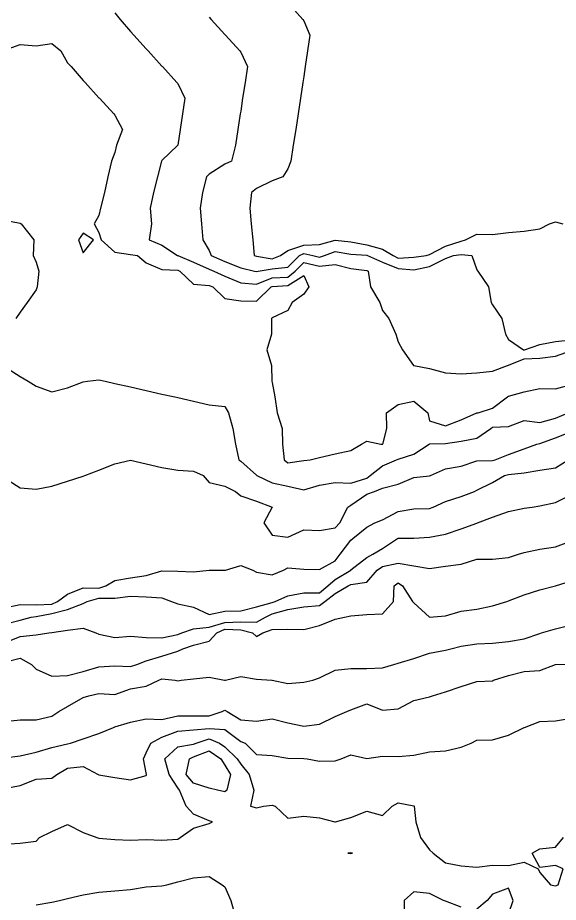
# Model space of a CAD drawing. Header units: metres. Extents: x 2681030 to 2681330, y 1246000 to 1246290.
# Drawn here: x 2681295.67 to 2681312.83, y 1246122.69 to 1246150.81 of the extents above; entities that cross this region are included whole.
import ezdxf

# ---------------------------------------------------------------- set-up
doc = ezdxf.new("R2010")
doc.units = ezdxf.units.M
doc.layers.add('BASIS_HOEHENLINIEN', color=8, linetype='Continuous')

msp = doc.modelspace()

# ---------------------------------------------------------------- linework, layer by layer
at = {"layer": 'BASIS_HOEHENLINIEN'}
for points in [[(2681304.283, 1246151.25, 429.5), (2681304.721, 1246150.75, 429.5), (2681304.75, 1246150.707, 429.5), (2681304.949, 1246150.25, 429.5), (2681304.873, 1246149.75, 429.5), (2681304.798, 1246149.25, 429.5), (2681304.75, 1246148.933, 429.5), (2681304.722, 1246148.75, 429.5), (2681304.647, 1246148.25, 429.5), (2681304.572, 1246147.75, 429.5), (2681304.496, 1246147.25, 429.5), (2681304.421, 1246146.75, 429.5), (2681304.345, 1246146.25, 429.5), (2681304.25, 1246146.006, 429.5), (2681304.092, 1246145.75, 429.5), (2681303.75, 1246145.621, 429.5), (2681303.25, 1246145.381, 429.5), (2681303.09, 1246145.25, 429.5), (2681303.041, 1246144.75, 429.5), (2681303.086, 1246144.25, 429.5), (2681303.13, 1246143.75, 429.5), (2681303.174, 1246143.25, 429.5), (2681303.25, 1246143.227, 429.5), (2681303.75, 1246143.144, 429.5), (2681304.017, 1246143.25, 429.5), (2681304.25, 1246143.41, 429.5), (2681304.75, 1246143.572, 429.5), (2681305.25, 1246143.596, 429.5), (2681305.75, 1246143.732, 429.5), (2681306.25, 1246143.677, 429.5), (2681306.75, 1246143.581, 429.5), (2681307.25, 1246143.447, 429.5), (2681307.589, 1246143.25, 429.5), (2681307.75, 1246143.166, 429.5), (2681308.25, 1246143.193, 429.5), (2681308.637, 1246143.25, 429.5), (2681308.75, 1246143.277, 429.5), (2681309.25, 1246143.542, 429.5), (2681309.75, 1246143.704, 429.5), (2681309.89, 1246143.75, 429.5), (2681310.25, 1246143.921, 429.5), (2681310.75, 1246143.915, 429.5), (2681311.25, 1246143.981, 429.5), (2681311.75, 1246144.022, 429.5), (2681312.25, 1246144.096, 429.5), (2681312.559, 1246144.25, 429.5), (2681312.75, 1246144.317, 429.5), (2681312.983, 1246144.25, 429.5)], [(2681298.75, 1246150.958, 430.5), (2681298.923, 1246150.75, 430.5), (2681299.25, 1246150.37, 430.5), (2681299.354, 1246150.25, 430.5), (2681299.75, 1246149.814, 430.5), (2681299.809, 1246149.75, 430.5), (2681300.25, 1246149.265, 430.5), (2681300.263, 1246149.25, 430.5), (2681300.718, 1246148.75, 430.5), (2681300.75, 1246148.709, 430.5), (2681300.978, 1246148.25, 430.5), (2681300.902, 1246147.75, 430.5), (2681300.827, 1246147.25, 430.5), (2681300.751, 1246146.75, 430.5), (2681300.75, 1246146.749, 430.5), (2681300.25, 1246146.268, 430.5), (2681300.236, 1246146.25, 430.5), (2681300.109, 1246145.75, 430.5), (2681299.983, 1246145.25, 430.5), (2681299.877, 1246144.75, 430.5), (2681299.922, 1246144.25, 430.5), (2681299.843, 1246143.75, 430.5), (2681300.25, 1246143.58, 430.5), (2681300.747, 1246143.25, 430.5), (2681300.75, 1246143.249, 430.5), (2681301.25, 1246143.031, 430.5), (2681301.75, 1246142.813, 430.5), (2681301.894, 1246142.75, 430.5), (2681302.25, 1246142.595, 430.5), (2681302.75, 1246142.377, 430.5), (2681303.25, 1246142.334, 430.5), (2681303.75, 1246142.539, 430.5), (2681304.25, 1246142.554, 430.5), (2681304.475, 1246142.75, 430.5), (2681304.75, 1246143.025, 430.5), (2681305.25, 1246142.908, 430.5), (2681305.75, 1246142.962, 430.5), (2681306.25, 1246142.838, 430.5), (2681306.75, 1246142.768, 430.5), (2681306.792, 1246142.75, 430.5), (2681306.875, 1246142.25, 430.5), (2681307.166, 1246141.75, 430.5), (2681307.25, 1246141.504, 430.5), (2681307.455, 1246141.25, 430.5), (2681307.672, 1246140.75, 430.5), (2681307.75, 1246140.498, 430.5), (2681307.884, 1246140.25, 430.5), (2681308.24, 1246139.75, 430.5), (2681308.25, 1246139.747, 430.5), (2681308.75, 1246139.656, 430.5), (2681309.25, 1246139.518, 430.5), (2681309.75, 1246139.489, 430.5), (2681310.25, 1246139.515, 430.5), (2681310.75, 1246139.567, 430.5), (2681311.226, 1246139.75, 430.5), (2681311.25, 1246139.762, 430.5), (2681311.75, 1246139.958, 430.5), (2681312.25, 1246139.985, 430.5), (2681312.75, 1246140.051, 430.5), (2681313.25, 1246140.233, 430.5)], [(2681301.75, 1246150.823, 430), (2681301.811, 1246150.75, 430), (2681302.25, 1246150.266, 430), (2681302.265, 1246150.25, 430), (2681302.719, 1246149.75, 430), (2681302.75, 1246149.708, 430), (2681302.963, 1246149.25, 430), (2681302.888, 1246148.75, 430), (2681302.812, 1246148.25, 430), (2681302.75, 1246147.837, 430), (2681302.737, 1246147.75, 430), (2681302.661, 1246147.25, 430), (2681302.586, 1246146.75, 430), (2681302.459, 1246146.25, 430), (2681302.25, 1246146.147, 430), (2681301.75, 1246145.837, 430), (2681301.663, 1246145.75, 430), (2681301.536, 1246145.25, 430), (2681301.459, 1246144.75, 430), (2681301.504, 1246144.25, 430), (2681301.548, 1246143.75, 430), (2681301.75, 1246143.404, 430), (2681301.81, 1246143.25, 430), (2681302.25, 1246143.058, 430), (2681302.75, 1246142.855, 430), (2681303.186, 1246142.75, 430), (2681303.25, 1246142.738, 430), (2681303.307, 1246142.75, 430), (2681303.75, 1246142.822, 430), (2681304.25, 1246142.877, 430), (2681304.621, 1246143.25, 430), (2681304.75, 1246143.314, 430), (2681305.041, 1246143.25, 430), (2681305.25, 1246143.198, 430), (2681305.415, 1246143.25, 430), (2681305.75, 1246143.379, 430), (2681306.25, 1246143.292, 430), (2681306.75, 1246143.257, 430), (2681306.773, 1246143.25, 430), (2681307.25, 1246143.032, 430), (2681307.75, 1246142.838, 430), (2681308.25, 1246142.788, 430), (2681308.75, 1246142.898, 430), (2681309.25, 1246143.152, 430), (2681309.505, 1246143.25, 430), (2681309.75, 1246143.281, 430), (2681310.089, 1246143.25, 430), (2681310.25, 1246142.788, 430), (2681310.278, 1246142.75, 430), (2681310.619, 1246142.25, 430), (2681310.705, 1246141.75, 430), (2681310.75, 1246141.681, 430), (2681311.043, 1246141.25, 430), (2681311.162, 1246140.75, 430), (2681311.25, 1246140.579, 430), (2681311.725, 1246140.25, 430), (2681311.75, 1246140.249, 430), (2681311.761, 1246140.25, 430), (2681312.25, 1246140.414, 430), (2681312.75, 1246140.509, 430), (2681313.25, 1246140.566, 430)], [(2681295.25, 1246149.775, 431), (2681295.75, 1246149.949, 431), (2681296.25, 1246149.914, 431), (2681296.75, 1246149.981, 431), (2681297.042, 1246149.75, 431), (2681297.25, 1246149.374, 431), (2681297.363, 1246149.25, 431), (2681297.75, 1246148.813, 431), (2681297.807, 1246148.75, 431), (2681298.25, 1246148.263, 431), (2681298.262, 1246148.25, 431), (2681298.717, 1246147.75, 431), (2681298.75, 1246147.71, 431), (2681298.992, 1246147.25, 431), (2681298.809, 1246146.75, 431), (2681298.75, 1246146.519, 431), (2681298.643, 1246146.25, 431), (2681298.529, 1246145.75, 431), (2681298.429, 1246145.25, 431), (2681298.302, 1246144.75, 431), (2681298.25, 1246144.523, 431), (2681298.095, 1246144.25, 431), (2681298.25, 1246143.975, 431), (2681298.32, 1246143.75, 431), (2681298.75, 1246143.356, 431), (2681299.25, 1246143.284, 431), (2681299.468, 1246143.25, 431), (2681299.75, 1246143.013, 431), (2681300.25, 1246142.803, 431), (2681300.75, 1246142.777, 431), (2681300.814, 1246142.75, 431), (2681301.25, 1246142.333, 431), (2681301.75, 1246142.289, 431), (2681301.861, 1246142.25, 431), (2681302.25, 1246141.884, 431), (2681302.75, 1246141.804, 431), (2681303.25, 1246141.795, 431), (2681303.713, 1246142.25, 431), (2681303.75, 1246142.267, 431), (2681304.25, 1246142.294, 431), (2681304.75, 1246142.608, 431), (2681304.909, 1246142.25, 431), (2681304.75, 1246142.021, 431), (2681304.383, 1246141.75, 431), (2681304.25, 1246141.499, 431), (2681303.75, 1246141.262, 431), (2681303.731, 1246141.25, 431), (2681303.725, 1246140.75, 431), (2681303.582, 1246140.25, 431), (2681303.728, 1246139.75, 431), (2681303.743, 1246139.25, 431), (2681303.75, 1246139.213, 431), (2681303.83, 1246138.75, 431), (2681303.909, 1246138.25, 431), (2681304.071, 1246137.75, 431), (2681304.075, 1246137.25, 431), (2681304.132, 1246136.75, 431), (2681304.25, 1246136.662, 431), (2681304.75, 1246136.728, 431), (2681304.956, 1246136.75, 431), (2681305.25, 1246136.831, 431), (2681305.75, 1246136.939, 431), (2681306.25, 1246137.051, 431), (2681306.589, 1246137.25, 431), (2681306.75, 1246137.342, 431), (2681307.199, 1246137.25, 431), (2681307.25, 1246137.246, 431), (2681307.261, 1246137.25, 431), (2681307.385, 1246137.75, 431), (2681307.378, 1246138.25, 431), (2681307.75, 1246138.508, 431), (2681308.25, 1246138.615, 431), (2681308.688, 1246138.25, 431), (2681308.75, 1246137.989, 431), (2681309.25, 1246137.829, 431), (2681309.75, 1246138.021, 431), (2681310.25, 1246138.244, 431), (2681310.286, 1246138.25, 431), (2681310.75, 1246138.398, 431), (2681311.225, 1246138.75, 431), (2681311.25, 1246138.772, 431), (2681311.75, 1246138.918, 431), (2681312.25, 1246139.02, 431), (2681312.75, 1246139.013, 431), (2681313.25, 1246139.147, 431)], [(2681295.25, 1246144.369, 431.5), (2681295.75, 1246144.273, 431.5), (2681295.782, 1246144.25, 431.5), (2681296.185, 1246143.75, 431.5), (2681296.165, 1246143.25, 431.5), (2681296.25, 1246143.031, 431.5), (2681296.34, 1246142.75, 431.5), (2681296.285, 1246142.25, 431.5), (2681296.25, 1246142.156, 431.5), (2681295.964, 1246141.75, 431.5), (2681295.75, 1246141.445, 431.5), (2681295.613, 1246141.25, 431.5)], [(2681297.75, 1246143.334, 431), (2681298.079, 1246143.75, 431), (2681297.75, 1246143.957, 431), (2681297.596, 1246143.75, 431), (2681297.75, 1246143.334, 431)], [(2681295.25, 1246139.723, 431.5), (2681295.75, 1246139.406, 431.5), (2681295.997, 1246139.25, 431.5), (2681296.25, 1246139.091, 431.5), (2681296.75, 1246138.914, 431.5), (2681297.25, 1246139.046, 431.5), (2681297.75, 1246139.229, 431.5), (2681297.884, 1246139.25, 431.5), (2681298.25, 1246139.294, 431.5), (2681298.444, 1246139.25, 431.5), (2681298.75, 1246139.181, 431.5), (2681299.25, 1246139.068, 431.5), (2681299.75, 1246138.955, 431.5), (2681300.25, 1246138.842, 431.5), (2681300.656, 1246138.75, 431.5), (2681300.75, 1246138.729, 431.5), (2681301.25, 1246138.616, 431.5), (2681301.75, 1246138.503, 431.5), (2681302.25, 1246138.451, 431.5), (2681302.365, 1246138.25, 431.5), (2681302.498, 1246137.75, 431.5), (2681302.586, 1246137.25, 431.5), (2681302.691, 1246136.75, 431.5), (2681302.75, 1246136.708, 431.5), (2681303.25, 1246136.269, 431.5), (2681303.26, 1246136.25, 431.5), (2681303.75, 1246136.019, 431.5), (2681304.25, 1246135.912, 431.5), (2681304.75, 1246135.802, 431.5), (2681305.25, 1246135.943, 431.5), (2681305.75, 1246136.03, 431.5), (2681306.25, 1246136.016, 431.5), (2681306.75, 1246136.171, 431.5), (2681306.861, 1246136.25, 431.5), (2681307.25, 1246136.558, 431.5), (2681307.694, 1246136.75, 431.5), (2681307.75, 1246136.778, 431.5), (2681308.25, 1246136.932, 431.5), (2681308.733, 1246137.25, 431.5), (2681308.75, 1246137.261, 431.5), (2681309.25, 1246137.277, 431.5), (2681309.75, 1246137.348, 431.5), (2681310.25, 1246137.437, 431.5), (2681310.689, 1246137.75, 431.5), (2681310.75, 1246137.793, 431.5), (2681311.25, 1246137.817, 431.5), (2681311.75, 1246138, 431.5), (2681312.25, 1246137.944, 431.5), (2681312.75, 1246138.072, 431.5), (2681313.145, 1246138.25, 431.5)], [(2681295.25, 1246136.183, 432), (2681295.75, 1246135.867, 432), (2681296.25, 1246135.821, 432), (2681296.75, 1246135.919, 432), (2681297.25, 1246136.073, 432), (2681297.75, 1246136.231, 432), (2681297.798, 1246136.25, 432), (2681298.25, 1246136.426, 432), (2681298.75, 1246136.621, 432), (2681299.25, 1246136.739, 432), (2681299.75, 1246136.627, 432), (2681300.25, 1246136.514, 432), (2681300.75, 1246136.42, 432), (2681301.25, 1246136.396, 432), (2681301.558, 1246136.25, 432), (2681301.75, 1246136.028, 432), (2681302.25, 1246135.912, 432), (2681302.583, 1246135.75, 432), (2681302.75, 1246135.604, 432), (2681303.25, 1246135.444, 432), (2681303.746, 1246135.25, 432), (2681303.48, 1246134.75, 432), (2681303.75, 1246134.36, 432), (2681304.25, 1246134.296, 432), (2681304.75, 1246134.53, 432), (2681305.25, 1246134.512, 432), (2681305.75, 1246134.589, 432), (2681305.893, 1246134.75, 432), (2681306.155, 1246135.25, 432), (2681306.25, 1246135.307, 432), (2681306.75, 1246135.666, 432), (2681306.994, 1246135.75, 432), (2681307.25, 1246135.848, 432), (2681307.75, 1246135.975, 432), (2681308.25, 1246136.194, 432), (2681308.75, 1246136.242, 432), (2681308.772, 1246136.25, 432), (2681309.25, 1246136.466, 432), (2681309.75, 1246136.554, 432), (2681310.25, 1246136.723, 432), (2681310.75, 1246136.728, 432), (2681310.828, 1246136.75, 432), (2681311.25, 1246136.925, 432), (2681311.75, 1246137.103, 432), (2681312.152, 1246137.25, 432), (2681312.25, 1246137.276, 432), (2681312.75, 1246137.448, 432), (2681313.25, 1246137.658, 432)], [(2681295.25, 1246132.048, 432.5), (2681295.75, 1246132.159, 432.5), (2681296.25, 1246132.146, 432.5), (2681296.75, 1246132.168, 432.5), (2681296.934, 1246132.25, 432.5), (2681297.25, 1246132.48, 432.5), (2681297.75, 1246132.687, 432.5), (2681298.25, 1246132.677, 432.5), (2681298.463, 1246132.75, 432.5), (2681298.75, 1246132.923, 432.5), (2681299.25, 1246133.005, 432.5), (2681299.75, 1246133.074, 432.5), (2681300.25, 1246133.228, 432.5), (2681300.75, 1246133.212, 432.5), (2681301.25, 1246133.189, 432.5), (2681301.746, 1246133.25, 432.5), (2681301.75, 1246133.251, 432.5), (2681301.804, 1246133.25, 432.5), (2681302.25, 1246133.244, 432.5), (2681302.262, 1246133.25, 432.5), (2681302.75, 1246133.392, 432.5), (2681303.138, 1246133.25, 432.5), (2681303.25, 1246133.185, 432.5), (2681303.75, 1246133.102, 432.5), (2681304.105, 1246133.25, 432.5), (2681304.25, 1246133.318, 432.5), (2681304.75, 1246133.275, 432.5), (2681305.25, 1246133.266, 432.5), (2681305.75, 1246133.544, 432.5), (2681305.903, 1246133.75, 432.5), (2681306.25, 1246134.201, 432.5), (2681306.307, 1246134.25, 432.5), (2681306.75, 1246134.612, 432.5), (2681307.014, 1246134.75, 432.5), (2681307.25, 1246134.845, 432.5), (2681307.75, 1246135.113, 432.5), (2681308.25, 1246135.198, 432.5), (2681308.75, 1246135.208, 432.5), (2681308.862, 1246135.25, 432.5), (2681309.25, 1246135.428, 432.5), (2681309.75, 1246135.591, 432.5), (2681310.17, 1246135.75, 432.5), (2681310.25, 1246135.785, 432.5), (2681310.75, 1246136.031, 432.5), (2681311.125, 1246136.25, 432.5), (2681311.25, 1246136.287, 432.5), (2681311.75, 1246136.335, 432.5), (2681312.25, 1246136.424, 432.5), (2681312.75, 1246136.495, 432.5), (2681313.143, 1246136.75, 432.5)], [(2681295.25, 1246131.533, 433), (2681295.75, 1246131.658, 433), (2681296.1, 1246131.75, 433), (2681296.25, 1246131.778, 433), (2681296.75, 1246131.87, 433), (2681297.25, 1246131.999, 433), (2681297.75, 1246132.182, 433), (2681297.877, 1246132.25, 433), (2681298.25, 1246132.359, 433), (2681298.75, 1246132.358, 433), (2681299.25, 1246132.418, 433), (2681299.75, 1246132.402, 433), (2681300.25, 1246132.367, 433), (2681300.554, 1246132.25, 433), (2681300.75, 1246132.178, 433), (2681301.25, 1246132.067, 433), (2681301.75, 1246131.842, 433), (2681302.25, 1246131.947, 433), (2681302.75, 1246131.958, 433), (2681303.25, 1246132.079, 433), (2681303.75, 1246132.22, 433), (2681303.84, 1246132.25, 433), (2681304.25, 1246132.432, 433), (2681304.75, 1246132.521, 433), (2681305.25, 1246132.53, 433), (2681305.513, 1246132.75, 433), (2681305.75, 1246132.951, 433), (2681306.247, 1246133.25, 433), (2681306.25, 1246133.254, 433), (2681306.75, 1246133.65, 433), (2681306.943, 1246133.75, 433), (2681307.25, 1246133.933, 433), (2681307.731, 1246134.25, 433), (2681307.75, 1246134.264, 433), (2681308.25, 1246134.264, 433), (2681308.75, 1246134.295, 433), (2681309.25, 1246134.392, 433), (2681309.75, 1246134.561, 433), (2681310.25, 1246134.744, 433), (2681310.267, 1246134.75, 433), (2681310.75, 1246134.926, 433), (2681311.25, 1246135.108, 433), (2681311.75, 1246135.22, 433), (2681312.008, 1246135.25, 433), (2681312.25, 1246135.289, 433), (2681312.75, 1246135.396, 433), (2681313.25, 1246135.652, 433)], [(2681295.25, 1246130.936, 433.5), (2681295.75, 1246131.141, 433.5), (2681296.25, 1246131.189, 433.5), (2681296.656, 1246131.25, 433.5), (2681296.75, 1246131.264, 433.5), (2681297.25, 1246131.336, 433.5), (2681297.75, 1246131.408, 433.5), (2681298.151, 1246131.25, 433.5), (2681298.25, 1246131.209, 433.5), (2681298.75, 1246131.103, 433.5), (2681299.25, 1246131.144, 433.5), (2681299.75, 1246131.102, 433.5), (2681300.25, 1246131.096, 433.5), (2681300.75, 1246131.202, 433.5), (2681300.881, 1246131.25, 433.5), (2681301.25, 1246131.38, 433.5), (2681301.75, 1246131.43, 433.5), (2681302.25, 1246131.588, 433.5), (2681302.75, 1246131.601, 433.5), (2681303.25, 1246131.592, 433.5), (2681303.541, 1246131.75, 433.5), (2681303.75, 1246131.856, 433.5), (2681304.25, 1246131.992, 433.5), (2681304.75, 1246132.081, 433.5), (2681305.25, 1246132.121, 433.5), (2681305.423, 1246132.25, 433.5), (2681305.75, 1246132.501, 433.5), (2681306.166, 1246132.75, 433.5), (2681306.25, 1246132.794, 433.5), (2681306.75, 1246132.869, 433.5), (2681307.088, 1246133.25, 433.5), (2681307.25, 1246133.362, 433.5), (2681307.75, 1246133.467, 433.5), (2681308.25, 1246133.389, 433.5), (2681308.75, 1246133.304, 433.5), (2681309.25, 1246133.371, 433.5), (2681309.75, 1246133.441, 433.5), (2681310.25, 1246133.593, 433.5), (2681310.75, 1246133.593, 433.5), (2681311.25, 1246133.646, 433.5), (2681311.568, 1246133.75, 433.5), (2681311.75, 1246133.804, 433.5), (2681312.25, 1246133.915, 433.5), (2681312.75, 1246133.99, 433.5), (2681313.25, 1246134.179, 433.5)], [(2681295.25, 1246130.323, 434), (2681295.75, 1246130.445, 434), (2681296.107, 1246130.25, 434), (2681296.25, 1246130.1, 434), (2681296.75, 1246129.873, 434), (2681297.25, 1246129.898, 434), (2681297.75, 1246130.023, 434), (2681298.25, 1246130.176, 434), (2681298.75, 1246130.21, 434), (2681299.25, 1246130.189, 434), (2681299.454, 1246130.25, 434), (2681299.75, 1246130.363, 434), (2681300.25, 1246130.509, 434), (2681300.75, 1246130.676, 434), (2681300.911, 1246130.75, 434), (2681301.25, 1246130.866, 434), (2681301.75, 1246130.994, 434), (2681301.987, 1246131.25, 434), (2681302.25, 1246131.367, 434), (2681302.75, 1246131.351, 434), (2681303.126, 1246131.25, 434), (2681303.25, 1246131.134, 434), (2681303.453, 1246131.25, 434), (2681303.75, 1246131.357, 434), (2681304.25, 1246131.366, 434), (2681304.75, 1246131.36, 434), (2681305.25, 1246131.491, 434), (2681305.75, 1246131.689, 434), (2681306.043, 1246131.75, 434), (2681306.25, 1246131.796, 434), (2681306.75, 1246131.836, 434), (2681307.25, 1246131.857, 434), (2681307.603, 1246132.25, 434), (2681307.624, 1246132.75, 434), (2681307.75, 1246132.848, 434), (2681307.884, 1246132.75, 434), (2681308.204, 1246132.25, 434), (2681308.25, 1246132.205, 434), (2681308.75, 1246131.754, 434), (2681309.25, 1246131.793, 434), (2681309.75, 1246131.945, 434), (2681310.25, 1246132.01, 434), (2681310.75, 1246132.115, 434), (2681311.202, 1246132.25, 434), (2681311.25, 1246132.268, 434), (2681311.75, 1246132.46, 434), (2681312.25, 1246132.622, 434), (2681312.75, 1246132.749, 434), (2681312.752, 1246132.75, 434), (2681313.25, 1246132.908, 434)], [(2681295.25, 1246128.434, 434.5), (2681295.75, 1246128.49, 434.5), (2681296.25, 1246128.487, 434.5), (2681296.75, 1246128.604, 434.5), (2681296.974, 1246128.75, 434.5), (2681297.25, 1246128.917, 434.5), (2681297.75, 1246129.202, 434.5), (2681297.931, 1246129.25, 434.5), (2681298.25, 1246129.322, 434.5), (2681298.75, 1246129.298, 434.5), (2681299.25, 1246129.48, 434.5), (2681299.75, 1246129.564, 434.5), (2681300.147, 1246129.75, 434.5), (2681300.25, 1246129.788, 434.5), (2681300.668, 1246129.75, 434.5), (2681300.75, 1246129.731, 434.5), (2681300.863, 1246129.75, 434.5), (2681301.25, 1246129.788, 434.5), (2681301.75, 1246129.849, 434.5), (2681302.236, 1246129.75, 434.5), (2681302.25, 1246129.746, 434.5), (2681302.268, 1246129.75, 434.5), (2681302.75, 1246129.866, 434.5), (2681303.25, 1246129.786, 434.5), (2681303.739, 1246129.75, 434.5), (2681303.75, 1246129.749, 434.5), (2681304.25, 1246129.64, 434.5), (2681304.75, 1246129.689, 434.5), (2681305.036, 1246129.75, 434.5), (2681305.25, 1246129.826, 434.5), (2681305.75, 1246130.068, 434.5), (2681306.25, 1246130.117, 434.5), (2681306.75, 1246130.117, 434.5), (2681307.25, 1246130.144, 434.5), (2681307.612, 1246130.25, 434.5), (2681307.75, 1246130.289, 434.5), (2681308.25, 1246130.443, 434.5), (2681308.75, 1246130.604, 434.5), (2681309.25, 1246130.703, 434.5), (2681309.417, 1246130.75, 434.5), (2681309.75, 1246130.834, 434.5), (2681310.25, 1246130.909, 434.5), (2681310.75, 1246130.929, 434.5), (2681311.25, 1246130.977, 434.5), (2681311.75, 1246131.06, 434.5), (2681312.25, 1246131.235, 434.5), (2681312.3, 1246131.25, 434.5), (2681312.75, 1246131.383, 434.5), (2681313.25, 1246131.509, 434.5)], [(2681295.25, 1246127.287, 435), (2681295.75, 1246127.342, 435), (2681296.25, 1246127.464, 435), (2681296.75, 1246127.611, 435), (2681297.25, 1246127.727, 435), (2681297.341, 1246127.75, 435), (2681297.75, 1246127.883, 435), (2681298.25, 1246128.051, 435), (2681298.712, 1246128.25, 435), (2681298.75, 1246128.266, 435), (2681299.25, 1246128.42, 435), (2681299.75, 1246128.517, 435), (2681300.25, 1246128.503, 435), (2681300.75, 1246128.621, 435), (2681301.25, 1246128.615, 435), (2681301.75, 1246128.621, 435), (2681302.159, 1246128.75, 435), (2681302.25, 1246128.794, 435), (2681302.323, 1246128.75, 435), (2681302.75, 1246128.486, 435), (2681303.25, 1246128.442, 435), (2681303.75, 1246128.518, 435), (2681304.25, 1246128.39, 435), (2681304.75, 1246128.289, 435), (2681305.25, 1246128.357, 435), (2681305.75, 1246128.6, 435), (2681306.115, 1246128.75, 435), (2681306.25, 1246128.809, 435), (2681306.75, 1246128.996, 435), (2681307.25, 1246128.792, 435), (2681307.75, 1246128.834, 435), (2681308.25, 1246129.101, 435), (2681308.75, 1246129.218, 435), (2681308.841, 1246129.25, 435), (2681309.25, 1246129.38, 435), (2681309.75, 1246129.545, 435), (2681310.25, 1246129.707, 435), (2681310.75, 1246129.731, 435), (2681310.777, 1246129.75, 435), (2681311.25, 1246129.9, 435), (2681311.75, 1246130.03, 435), (2681312.25, 1246130.055, 435), (2681312.742, 1246130.25, 435), (2681312.75, 1246130.253, 435), (2681313.25, 1246130.26, 435)], [(2681295.25, 1246126.305, 435.5), (2681295.75, 1246126.4, 435.5), (2681296.25, 1246126.601, 435.5), (2681296.75, 1246126.633, 435.5), (2681296.908, 1246126.75, 435.5), (2681297.25, 1246126.955, 435.5), (2681297.75, 1246127.006, 435.5), (2681298.222, 1246126.75, 435.5), (2681298.25, 1246126.738, 435.5), (2681298.75, 1246126.659, 435.5), (2681299.25, 1246126.586, 435.5), (2681299.75, 1246126.724, 435.5), (2681299.758, 1246126.75, 435.5), (2681299.75, 1246126.803, 435.5), (2681299.664, 1246127.25, 435.5), (2681299.75, 1246127.446, 435.5), (2681299.895, 1246127.75, 435.5), (2681300.25, 1246127.937, 435.5), (2681300.75, 1246128.132, 435.5), (2681301.25, 1246128.17, 435.5), (2681301.75, 1246128.213, 435.5), (2681302.25, 1246128.183, 435.5), (2681302.75, 1246127.806, 435.5), (2681302.896, 1246127.75, 435.5), (2681303.25, 1246127.383, 435.5), (2681303.75, 1246127.355, 435.5), (2681304.25, 1246127.271, 435.5), (2681304.75, 1246127.265, 435.5), (2681304.861, 1246127.25, 435.5), (2681305.25, 1246127.173, 435.5), (2681305.75, 1246127.184, 435.5), (2681305.94, 1246127.25, 435.5), (2681306.25, 1246127.38, 435.5), (2681306.75, 1246127.256, 435.5), (2681307.25, 1246127.337, 435.5), (2681307.75, 1246127.324, 435.5), (2681308.25, 1246127.366, 435.5), (2681308.75, 1246127.468, 435.5), (2681309.25, 1246127.501, 435.5), (2681309.75, 1246127.617, 435.5), (2681310.07, 1246127.75, 435.5), (2681310.25, 1246127.847, 435.5), (2681310.75, 1246127.856, 435.5), (2681311.25, 1246127.999, 435.5), (2681311.75, 1246128.246, 435.5), (2681311.759, 1246128.25, 435.5), (2681312.25, 1246128.433, 435.5), (2681312.75, 1246128.455, 435.5), (2681313.25, 1246128.541, 435.5)], [(2681295.25, 1246124.541, 436), (2681295.75, 1246124.574, 436), (2681296.25, 1246124.632, 436), (2681296.358, 1246124.75, 436), (2681296.75, 1246124.939, 436), (2681297.25, 1246125.166, 436), (2681297.75, 1246124.914, 436), (2681298.179, 1246124.75, 436), (2681298.25, 1246124.729, 436), (2681298.75, 1246124.688, 436), (2681299.25, 1246124.666, 436), (2681299.75, 1246124.691, 436), (2681300.25, 1246124.661, 436), (2681300.75, 1246124.702, 436), (2681300.824, 1246124.75, 436), (2681301.25, 1246125.045, 436), (2681301.75, 1246125.196, 436), (2681301.855, 1246125.25, 436), (2681301.75, 1246125.276, 436), (2681301.25, 1246125.488, 436), (2681301.018, 1246125.75, 436), (2681300.808, 1246126.25, 436), (2681300.75, 1246126.324, 436), (2681300.478, 1246126.75, 436), (2681300.341, 1246127.25, 436), (2681300.75, 1246127.634, 436), (2681301.25, 1246127.714, 436), (2681301.337, 1246127.75, 436), (2681301.75, 1246127.89, 436), (2681302.074, 1246127.75, 436), (2681302.25, 1246127.636, 436), (2681302.637, 1246127.25, 436), (2681302.75, 1246127.079, 436), (2681303.021, 1246126.75, 436), (2681303.163, 1246126.25, 436), (2681303.065, 1246125.75, 436), (2681303.25, 1246125.692, 436), (2681303.471, 1246125.75, 436), (2681303.75, 1246125.776, 436), (2681303.842, 1246125.75, 436), (2681304.25, 1246125.368, 436), (2681304.75, 1246125.423, 436), (2681305.25, 1246125.371, 436), (2681305.735, 1246125.25, 436), (2681305.75, 1246125.244, 436), (2681305.758, 1246125.25, 436), (2681306.25, 1246125.387, 436), (2681306.75, 1246125.585, 436), (2681307.25, 1246125.445, 436), (2681307.558, 1246125.75, 436), (2681307.75, 1246125.848, 436), (2681308.25, 1246125.754, 436), (2681308.258, 1246125.75, 436), (2681308.308, 1246125.25, 436), (2681308.464, 1246124.75, 436), (2681308.75, 1246124.354, 436), (2681308.859, 1246124.25, 436), (2681309.25, 1246123.948, 436), (2681309.75, 1246123.852, 436), (2681310.25, 1246123.802, 436), (2681310.75, 1246123.867, 436), (2681311.25, 1246123.858, 436), (2681311.75, 1246123.967, 436), (2681312.191, 1246123.75, 436), (2681312.25, 1246123.642, 436), (2681312.585, 1246123.25, 436), (2681312.75, 1246123.211, 436), (2681312.827, 1246123.25, 436), (2681312.99, 1246123.75, 436), (2681312.75, 1246123.862, 436), (2681312.25, 1246123.797, 436), (2681312.001, 1246124.25, 436), (2681312.25, 1246124.389, 436), (2681312.75, 1246124.441, 436), (2681312.996, 1246124.75, 436)], [(2681302.314, 1246126.25, 436.5), (2681302.25, 1246126.201, 436.5), (2681302.015, 1246126.25, 436.5), (2681301.75, 1246126.316, 436.5), (2681301.25, 1246126.474, 436.5), (2681301.014, 1246126.75, 436.5), (2681301.122, 1246127.25, 436.5), (2681301.25, 1246127.318, 436.5), (2681301.75, 1246127.509, 436.5), (2681302.123, 1246127.25, 436.5), (2681302.25, 1246127.051, 436.5), (2681302.431, 1246126.75, 436.5), (2681302.314, 1246126.25, 436.5)], [(2681306.25, 1246124.245, 436), (2681306.295, 1246124.25, 436), (2681306.25, 1246124.264, 436), (2681306.153, 1246124.25, 436), (2681306.25, 1246124.245, 436)], [(2681296.25, 1246122.613, 436.5), (2681296.75, 1246122.693, 436.5), (2681297, 1246122.75, 436.5), (2681297.25, 1246122.816, 436.5), (2681297.75, 1246122.927, 436.5), (2681298.25, 1246123.009, 436.5), (2681298.75, 1246123.055, 436.5), (2681299.25, 1246123.098, 436.5), (2681299.75, 1246123.181, 436.5), (2681300.25, 1246123.209, 436.5), (2681300.401, 1246123.25, 436.5), (2681300.75, 1246123.34, 436.5), (2681301.25, 1246123.467, 436.5), (2681301.75, 1246123.512, 436.5), (2681302.165, 1246123.25, 436.5), (2681302.25, 1246123.186, 436.5), (2681302.439, 1246122.75, 436.5), (2681302.576, 1246122.25, 436.5)], [(2681311.25, 1246122.311, 436), (2681311.406, 1246122.75, 436), (2681311.25, 1246123.137, 436), (2681310.75, 1246122.944, 436), (2681310.575, 1246122.75, 436), (2681310.25, 1246122.474, 436)], [(2681309.75, 1246122.532, 436), (2681309.25, 1246122.725, 436), (2681309.19, 1246122.75, 436), (2681308.75, 1246122.974, 436), (2681308.25, 1246123.019, 436), (2681307.937, 1246122.75, 436), (2681307.945, 1246122.25, 436)]]:
    msp.add_polyline3d(points, dxfattribs=at)

doc.saveas('drawing.dxf')
